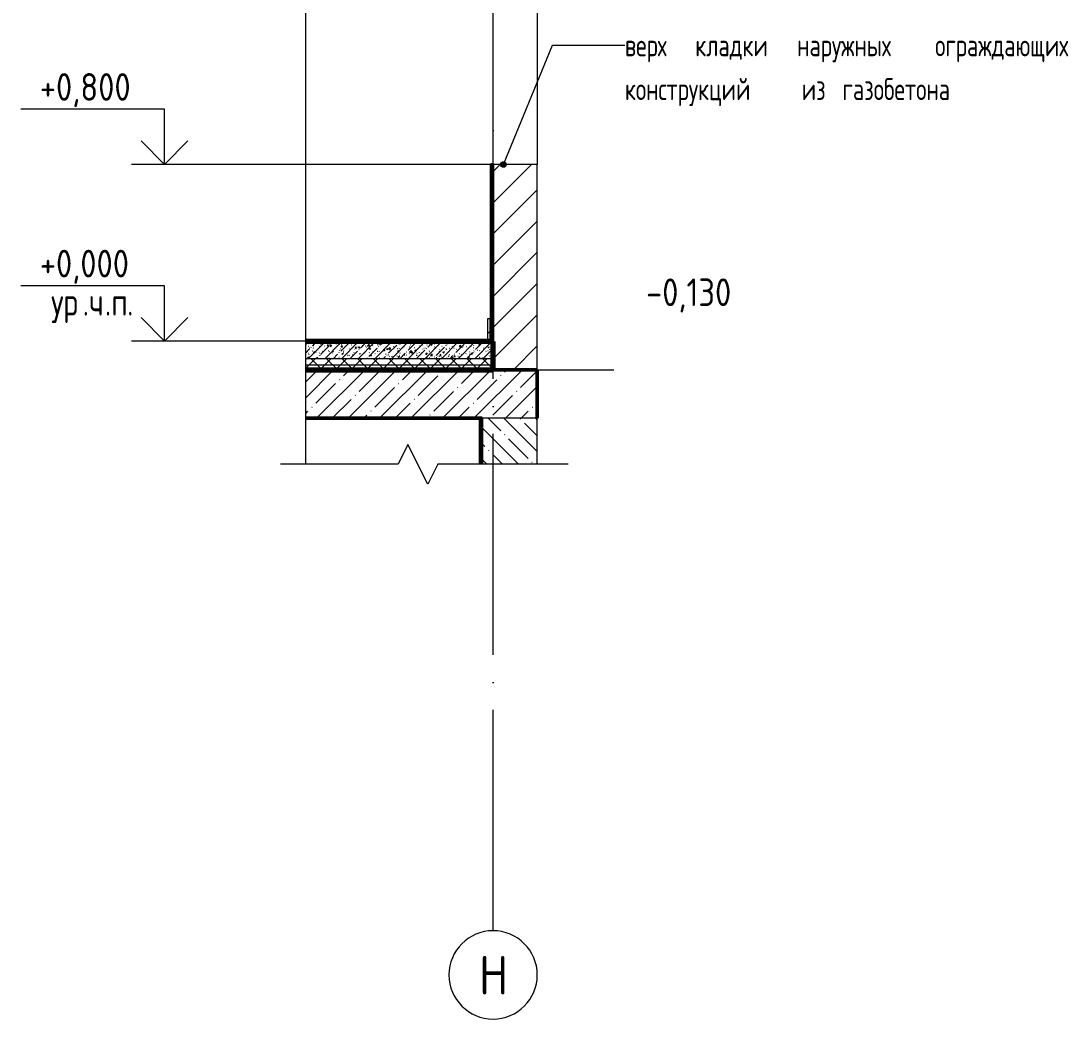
# Model space of a CAD drawing. Header units: millimetres. Extents: x -592259 to 288321, y -552984 to 293768.
# Drawn here: x 265093 to 269836, y 228956 to 233477 of the extents above; entities that cross this region are included whole.
import ezdxf

# ---------------------------------------------------------------- set-up
doc = ezdxf.new("R2010")
doc.units = ezdxf.units.MM
doc.linetypes.add('ADSK_Линия сетки_2_', pattern=[1250, 1000, -125, 0, -125])
doc.linetypes.add('ADSK_Линия сетки_3_', pattern=[1250, 1000, -125, 0, -125])
for name, color, linetype, lineweight in [('A-____-NOTE-TEXT', 250, 'Continuous', 9), ('A-CLNG-____-OTLN', 250, 'Continuous', 9), ('A-DETL-____-OTLN', 250, 'Continuous', 5), ('A-DETL-GENF-OTLN', 250, 'Continuous', 5), ('A-FLOR-____-MCUT', 250, 'Continuous', 9), ('A-FLOR-____-PATT', 250, 'Continuous', 25), ('A-FLOR-FNSH-MCUT', 250, 'Continuous', 25), ('A-WALL-____-MCUT', 250, 'Continuous', 13), ('A-WALL-____-PATT', 250, 'Continuous', 13), ('A-WALL-FNSH-MCUT', 250, 'Continuous', 13), ('G-____-____-DIMS', 250, 'Continuous', 9), ('G-____-____-TEXT', 250, 'Continuous', 9), ('S-GRID-____-IDEN', 250, 'Continuous', 9), ('S-GRID-____-OTLN', 250, 'Continuous', 9)]:
    doc.layers.add(name, color=color, linetype=linetype, lineweight=lineweight)
doc.styles.add('GOST Common_4', font='', dxfattribs={"width": 0.9, "height": 175})
doc.styles.add('GOST Common_5', font='', dxfattribs={"width": 0.8, "height": 125})
doc.styles.add('GOST Common_6', font='', dxfattribs={"width": 0.9, "height": 125})
doc.styles.add('ISOCPEUR_I_3', font='ГОСТ тип А.ttf', dxfattribs={"width": 0.9, "height": 100})
doc.styles.get('GOST Common_4').set_extended_font_data('GOST Common')
doc.styles.get('GOST Common_5').set_extended_font_data('GOST Common')
doc.styles.get('GOST Common_6').set_extended_font_data('GOST Common')
pattern_1 = [(45, (-43543.95, 4850), (-71.2806, 71.2806), []), (45, (-43472.67, 4850), (-71.2806, 71.2806), [126.008, -25.202, 1.676, -23.525])]

# ---------------------------------------------------------------- blocks, each defined once
blk = doc.blocks.new('Ось сетки - Круг_Ø8 мм-950900-А-А')
at = {"layer": 'S-GRID-____-IDEN', "color": 70, "lineweight": 20}
for start, end in [(0, 180), (180, 360)]:
    blk.add_arc((-43525, -2870.9), 200, start, end, dxfattribs=at)
blk = doc.blocks.new('0083_СОШ675_ВК_R22_rvt-1-А-А')
at = {"layer": 'S-GRID-____-OTLN', "linetype": 'ADSK_Линия сетки_2_'}
blk.add_line((-43525, -2670.9), (-43525, 5860.9), dxfattribs=at)
at = {"layer": 'S-GRID-____-IDEN', "color": 190, "lineweight": 5}
blk.add_blockref('Ось сетки - Круг_Ø8 мм-950900-А-А', (0, 0), dxfattribs=at)
at = {"layer": 'S-GRID-____-IDEN', "insert": (-43589.3, -2784.7), "char_height": 175, "width": 155.127, "attachment_point": 1, "style": 'GOST Common_4'}
blk.add_mtext('\\fGOST Common|b0|i0|c204|p34|;\\W.9;Н', dxfattribs=at)
blk = doc.blocks.new('Ось сетки - Круг_Ø8 мм-8258-А-А')
at = {"layer": 'S-GRID-____-IDEN', "color": 70, "lineweight": 20}
for start, end in [(0, 180), (180, 360)]:
    blk.add_arc((-43525, -2870.9), 200, start, end, dxfattribs=at)
blk = doc.blocks.new('0083_СОШ675_АИ_R22_rvt-2-А-А')
at = {"layer": 'A-FLOR-____-PATT', "lineweight": 9}
h = blk.add_hatch(dxfattribs=at)
h.set_pattern_fill('FP_54', color=90, style=0, pattern_type=2)
h.set_pattern_definition([(45, (-43543.95, 4850), (-37.717, 37.717), [53.34, -8.89, 1.778, -8.89]), (45, (-43543.95, 4887.694), (-37.717, 37.717), []), (50, (-43543.95, 4850), (63.764, -5.5789), [6.667, -73.342]), (355, (-43543.95, 4850), (-12.335, 66.8695), [5.334, -58.674]), (100.451, (-43538.635, 4849.535), (51.4304, 61.291), [5.667, -62.332]), (46.184, (-43543.95, 4867.78), (94.877, -14.715), [10.001, -110.014]), (96.636, (-43536.04, 4866.55), (83.091, 86.599), [8.5, -93.497]), (351.184, (-43543.95, 4867.78), (83.092, 86.599), [8.001, -88.011]), (21, (-43535.06, 4863.335), (53.0645, -35.7927), [6.667, -73.342]), (326, (-43535.06, 4863.335), (21.6307, 64.4655), [5.334, -58.674]), (71.451, (-43530.64, 4860.35), (74.6965, 28.6724), [5.667, -62.332]), (37.5, (-43543.95, 4850), (1.0804, 29.59427), [1.676, -56.286, 1.676, -57.887, -58.896]), (37.5, (-43543.95, 4850), (1.0804, 29.59427), [-117.526, 1.676, -57.22]), (7.5, (-43543.95, 4850), (23.3864, 35.0635), [1.676, -32.283, 1.676, -54.953, -22.447]), (7.5, (-43543.95, 4850), (23.3864, 35.0635), [-90.589, 1.676, -20.771]), (327.5, (-43563.773, 4850), (47.45657, -2.00547), [1.676, -20.549, 1.676, -67.666, -92.012]), (327.5, (-43563.773, 4850), (47.45657, -2.00547), [-91.567, 1.676, -90.335]), (317.5, (-43572.663, 4850), (51.845, 8.899), [1.676, -27.216, 1.676, -44.374, -65.342]), (317.5, (-43572.663, 4850), (51.845, 8.899), [-74.943, 1.676, -63.665])])
h.paths.add_polyline_path([(-44373.7, 4120), (-43525, 4120), (-43525, 4198), (-44373.7, 4198)])
h = blk.add_hatch(dxfattribs=at)
h.set_pattern_fill('FP_57', color=90, style=0, pattern_type=2)
h.set_pattern_definition([(45, (-43543.95, 4850), (-35.35534, 35.35534), []), (135, (-43543.95, 4850), (-35.35534, -35.35534), [])])
h.paths.add_polyline_path([(-43525, -130), (-43525, -80), (-44373.7, -80), (-44373.7, -130)])
at = {"layer": 'A-WALL-____-PATT', "lineweight": 9}
for color, points in [(140, [(-43525, 4200), (-43525, 4451.4), (-43535, 4451.4), (-43535, 4200)]), (214, [(-43575, -558), (-43575, -350), (-43585, -350), (-43585, -558)])]:
    blk.add_hatch(color=color, dxfattribs=at).paths.add_polyline_path(points)
h = blk.add_hatch(dxfattribs=at)
h.set_pattern_fill('FP_53', color=252, style=0, pattern_type=2)
h.set_pattern_definition(pattern_1)
h.paths.add_polyline_path([(-43535, 4200), (-43535, 4300), (-43540, 4300), (-43540, 4200)])
h = blk.add_hatch(color=140, dxfattribs=at)
h.paths.add_polyline_path([(-43535, 0), (-43525, 0), (-43525, 800), (-43535, 800)])
h.paths.add_polyline_path([(-43535, 3300), (-43525, 3300), (-43525, 3900), (-43535, 3900)])
h = blk.add_hatch(dxfattribs=at)
h.set_pattern_fill('FP_53', color=252, style=0, pattern_type=2)
h.set_pattern_definition(pattern_1)
h.paths.add_polyline_path([(-43540, 0), (-43540, 100), (-43550, 100), (-43550, 0)])
h = blk.add_hatch(dxfattribs=at)
h.set_pattern_fill('FP_53', color=252, style=0, pattern_type=2)
h.set_pattern_definition(pattern_1)
h.paths.add_polyline_path([(-43535, 0), (-43535, 100), (-43540, 100), (-43540, 0)])
at = {"layer": 'A-CLNG-____-OTLN', "color": 90}
for p, q in [((-43555, 3300), (-44373.7, 3300)), ((-43585, -350), (-44373.7, -350))]:
    blk.add_line(p, q, dxfattribs=at)
at = {"layer": 'A-FLOR-____-MCUT', "color": 70, "lineweight": 20}
blk.add_line((-43525, -80), (-44373.7, -80), dxfattribs=at)
at = {"layer": 'A-FLOR-FNSH-MCUT', "color": 90, "lineweight": 9}
for p, q in [((-43525, 4200), (-44373.7, 4200)), ((-43525, 4198), (-43525, 4200)), ((-43525, 0), (-44373.7, 0)), ((-43525, -2), (-43525, 0))]:
    blk.add_line(p, q, dxfattribs=at)
at = {"layer": 'A-FLOR-FNSH-MCUT', "color": 220, "lineweight": 70}
for p, q in [((-43525, 4198), (-44373.7, 4198)), ((-43525, 4120), (-43525, 4198)), ((-44373.7, 4120), (-43525, 4120)), ((-43525, -2), (-44373.7, -2)), ((-43525, -80), (-43525, -2)), ((-43525, -130), (-43525, -80)), ((-44373.7, -130), (-43525, -130))]:
    blk.add_line(p, q, dxfattribs=at)
at = {"layer": 'A-WALL-____-MCUT', "color": 180, "lineweight": 35}
for p, q in [((-43535, 4451.4), (-43535, 4200)), ((-43525, 4200), (-43525, 4451.4)), ((-43535, 4200), (-43525, 4200)), ((-43525, 3900), (-43535, 3900)), ((-43535, 3900), (-43535, 3300)), ((-43525, 3300), (-43525, 3900)), ((-43535, 3300), (-43525, 3300)), ((-43525, 800), (-43535, 800)), ((-43535, 800), (-43535, 0)), ((-43525, 0), (-43525, 800)), ((-43535, 0), (-43525, 0)), ((-43575, -350), (-43585, -350)), ((-43585, -350), (-43585, -558)), ((-43575, -558), (-43575, -350))]:
    blk.add_line(p, q, dxfattribs=at)
at = {"layer": 'A-WALL-FNSH-MCUT', "color": 90, "lineweight": 9}
for p, q in [((-43525, 4300), (-43540, 4300)), ((-43540, 4300), (-43540, 4200)), ((-43525, 4200), (-43525, 4300)), ((-43540, 4200), (-43525, 4200)), ((-43535, 100), (-43550, 100)), ((-43550, 100), (-43550, 0)), ((-43525, 100), (-43540, 100)), ((-43540, 100), (-43540, 0)), ((-43535, 0), (-43535, 100)), ((-43525, 0), (-43525, 100)), ((-43550, 0), (-43535, 0)), ((-43540, 0), (-43525, 0))]:
    blk.add_line(p, q, dxfattribs=at)
at = {"layer": 'S-GRID-____-OTLN', "linetype": 'ADSK_Линия сетки_3_'}
blk.add_line((-43525, -2670.9), (-43525, 5860.9), dxfattribs=at)
at = {"layer": 'S-GRID-____-IDEN', "color": 190, "lineweight": 5}
blk.add_blockref('Ось сетки - Круг_Ø8 мм-8258-А-А', (0, 0), dxfattribs=at)
at = {"layer": 'S-GRID-____-IDEN', "insert": (-43589.3, -2784.7), "char_height": 175, "width": 155.127, "attachment_point": 1, "style": 'GOST Common_4'}
blk.add_mtext('\\fGOST Common|b0|i0|c204|p34|;\\W.9;Н', dxfattribs=at)
blk = doc.blocks.new('DET_L_Линия разрыва - М50-40156119-А-А')
at = {"layer": 'A-DETL-GENF-OTLN', "lineweight": 9}
for p, q in [((-44373.7, 2085.2), (-44373.7, 4451.4)), ((-44463.7, 1950.2), (-44283.7, 2040.2)), ((-44283.7, 2040.2), (-44373.7, 2085.2)), ((-44373.7, 1905.2), (-44463.7, 1950.2)), ((-44373.7, -558), (-44373.7, 1905.2))]:
    blk.add_line(p, q, dxfattribs=at)
blk = doc.blocks.new('DET_L_Линия разрыва - М50-40156123-А-А')
at = {"layer": 'A-DETL-GENF-OTLN', "lineweight": 9}
for p, q in [((-43910.5, -468), (-43955.5, -558)), ((-43820.5, -648), (-43910.5, -468)), ((-43955.5, -558), (-44487.7, -558)), ((-43775.5, -558), (-43820.5, -648)), ((-43185.5, -558), (-43775.5, -558))]:
    blk.add_line(p, q, dxfattribs=at)
blk = doc.blocks.new('Высотные отметки - Стрелка вверх_ур_ч_п_-32693425-А-А')
at = {"layer": 'A-____-NOTE-TEXT'}
for p, q in [((-45013.4, 250), (-45663.4, 250)), ((-45013.4, 0), (-45013.4, 250)), ((-45013.4, 0), (-45119.4, 106.1)), ((-45013.4, 0), (-44907.3, 106.1)), ((-44863.4, 0), (-45163.4, 0))]:
    blk.add_line(p, q, dxfattribs=at)
blk = doc.blocks.new('Высотные отметки - Стрелка вверх-32693645-А-А')
at = {"layer": 'A-____-NOTE-TEXT'}
for p, q in [((-45013.4, 1050), (-45663.4, 1050)), ((-45013.4, 800), (-45013.4, 1050)), ((-45013.4, 800), (-45119.4, 906.1)), ((-45013.4, 800), (-44907.3, 906.1)), ((-44863.4, 800), (-45163.4, 800))]:
    blk.add_line(p, q, dxfattribs=at)

msp = doc.modelspace()

# ---------------------------------------------------------------- hatches: boundary and pattern name
at = {"layer": 'A-FLOR-____-PATT', "lineweight": 9}
h = msp.add_hatch(dxfattribs=at)
h.set_pattern_fill('FP_54', color=256, style=0, pattern_type=2)
h.set_pattern_definition([(45, (267212.673, 236876.76), (-37.7171, 37.7171), [53.34, -8.89, 1.778, -8.89]), (45, (267212.673, 236914.45), (-37.7171, 37.7171), []), (50, (267212.673, 236876.76), (63.7639, -5.57885), [6.667, -73.342]), (355, (267212.67, 236876.76), (-12.3349, 66.8695), [5.334, -58.674]), (100.451, (267217.99, 236876.294), (51.43036, 61.291), [5.667, -62.332]), (46.184, (267212.67, 236894.54), (94.8772, -14.7148), [10.001, -110.014]), (96.636, (267220.58, 236893.31), (83.0912, 86.5993), [8.5, -93.497]), (351.184, (267212.67, 236894.54), (83.092, 86.5993), [8.001, -88.011]), (21, (267221.563, 236890.094), (53.0645, -35.7927), [6.667, -73.342]), (326, (267221.56, 236890.094), (21.6307, 64.4655), [5.334, -58.674]), (71.451, (267225.985, 236887.11), (74.69646, 28.6724), [5.667, -62.332]), (37.5, (267212.673, 236876.759), (1.08041, 29.59427), [1.676, -56.286, 1.676, -57.887, -58.896]), (37.5, (267212.673, 236876.759), (1.08041, 29.59427), [-117.526, 1.676, -57.22]), (7.5, (267212.673, 236876.76), (23.38637, 35.0635), [1.676, -32.283, 1.676, -54.953, -22.447]), (7.5, (267212.673, 236876.76), (23.38637, 35.0635), [-90.589, 1.676, -20.771]), (327.5, (267192.85, 236876.759), (47.45657, -2.00547), [1.676, -20.549, 1.676, -67.666, -92.012]), (327.5, (267192.85, 236876.759), (47.45657, -2.00547), [-91.567, 1.676, -90.335]), (317.5, (267183.96, 236876.76), (51.84495, 8.89904), [1.676, -27.216, 1.676, -44.374, -65.342]), (317.5, (267183.96, 236876.76), (51.84495, 8.89904), [-74.943, 1.676, -63.665])])
h.paths.add_polyline_path([(267231.6216, 231946.7585), (267231.6216, 232024.7585), (266382.9498, 232024.7585), (266382.9498, 231946.7585)])
h = msp.add_hatch(dxfattribs=at)
h.set_pattern_fill('FP_53', color=256, style=0, pattern_type=2)
h.set_pattern_definition([(45, (267212.67, 236876.76), (-71.2806, 71.2806), []), (45, (267283.95, 236876.76), (-71.2806, 71.2806), [126.008, -25.202, 1.676, -23.525])])
h.paths.add_polyline_path([(267431.6216, 231676.7585), (267431.6216, 231896.7585), (266382.9498, 231896.7585), (266382.9498, 231676.7585)])
at = {"layer": 'A-WALL-____-PATT', "lineweight": 15}
h = msp.add_hatch(dxfattribs=at)
h.set_pattern_fill('FP_56', color=256, style=0, pattern_type=2)
h.set_pattern_definition([(45, (267212.67, 236876.76), (-70.7107, 70.7107), [])])
h.paths.add_polyline_path([(267431.6216, 231896.7585), (267431.6216, 232826.7585), (267231.6216, 232826.7585), (267231.6216, 231896.7585)])
h = msp.add_hatch(dxfattribs=at)
h.set_pattern_fill('FP_55', color=256, style=0, pattern_type=2)
h.set_pattern_definition([(135, (267212.67, 236876.76), (-71.2806, -71.2806), []), (135, (267283.95, 236876.76), (-71.2806, -71.2806), [126.008, -25.202, 1.676, -23.525])])
h.paths.add_polyline_path([(267431.6216, 231468.7239), (267431.6216, 231676.7585), (267181.6216, 231676.7585), (267181.6216, 231468.7239)])
at = {"layer": 'G-____-____-TEXT'}
h = msp.add_hatch(color=110, dxfattribs=at)
edge = h.paths.add_edge_path()
edge.add_arc((267278.3632, 232826.5222), 12.5, 0, 360)

# ---------------------------------------------------------------- linework, layer by layer
at = {"layer": 'A-CLNG-____-OTLN'}
msp.add_line((267176.6216, 231675.7585), (266382.9498, 231675.7585), dxfattribs=at)
at = {"layer": 'A-DETL-____-OTLN', "lineweight": 9}
for p, q in [((267231.6216, 232826.7585), (267231.6216, 235326.7585)), ((267431.6222, 235326.7585), (267431.6222, 232826.7585))]:
    msp.add_line(p, q, dxfattribs=at)
at = {"layer": 'A-FLOR-____-MCUT'}
for p, q in [((267231.6216, 232024.7585), (266382.9498, 232024.7585)), ((267231.6216, 231946.7585), (266382.9498, 231946.7585))]:
    msp.add_line(p, q, dxfattribs=at)
at = {"layer": 'A-FLOR-FNSH-MCUT', "color": 100, "lineweight": 9}
for p, q in [((267231.6216, 232026.7585), (266382.9498, 232026.7585)), ((267231.6216, 231916.7585), (267231.6216, 232026.7585))]:
    msp.add_line(p, q, dxfattribs=at)
at = {"layer": 'A-FLOR-FNSH-MCUT', "color": 60, "lineweight": 15}
for p, q in [((267231.6216, 231916.7585), (266382.9498, 231916.7585)), ((267231.6216, 231896.7585), (267231.6216, 231916.7585))]:
    msp.add_line(p, q, dxfattribs=at)
at = {"layer": 'A-FLOR-FNSH-MCUT', "color": 210, "lineweight": 50}
for p, q in [((267431.6216, 231896.7585), (266382.9498, 231896.7585)), ((267431.6216, 231676.7585), (267431.6216, 231896.7585)), ((266382.9498, 231676.7585), (267181.6216, 231676.7585))]:
    msp.add_line(p, q, dxfattribs=at)
at = {"layer": 'A-WALL-____-MCUT', "lineweight": 15}
for p, q in [((267231.6216, 232826.7585), (267231.6216, 231896.7585)), ((267431.6216, 232826.7585), (267231.6216, 232826.7585)), ((267431.6216, 231896.7585), (267431.6216, 232826.7585)), ((267231.6216, 231896.7585), (267431.6216, 231896.7585)), ((267181.6216, 231676.7585), (267181.6216, 231468.7239)), ((267431.6216, 231676.7585), (267181.6216, 231676.7585)), ((267431.6216, 231468.7239), (267431.6216, 231676.7585))]:
    msp.add_line(p, q, dxfattribs=at)
at = {"layer": 'G-____-____-DIMS'}
for p, q in [((266691.5927, 232826.7585), (265743.2498, 232826.7585)), ((267285.0526, 232826.7585), (266691.5927, 232826.7585)), ((267110.395, 232026.7585), (265743.2498, 232026.7585)), ((267195.103, 232026.7585), (267110.395, 232026.7585)), ((266564.7525, 231896.7585), (267778.0309, 231896.7585)), ((266898.5704, 231896.7585), (266564.7525, 231896.7585))]:
    msp.add_line(p, q, dxfattribs=at)
at = {"layer": 'G-____-____-TEXT', "color": 110}
for p, q in [((267278.3632, 232826.5222), (267501.3748, 233366.3684)), ((267501.3748, 233366.3684), (267828.5684, 233366.3684))]:
    msp.add_line(p, q, dxfattribs=at)
msp.add_circle((267278.3632, 232826.5222), 12.5, dxfattribs=at)

# ---------------------------------------------------------------- block references
at = {"color": 210, "lineweight": 5}
for name in ['0083_СОШ675_АИ_R22_rvt-2-А-А', '0083_СОШ675_ВК_R22_rvt-1-А-А']:
    msp.add_blockref(name, (310756.6222, 232026.7585), dxfattribs=at)
at = {"layer": 'A-____-NOTE-TEXT'}
for name in ['Высотные отметки - Стрелка вверх-32693645-А-А', 'Высотные отметки - Стрелка вверх_ур_ч_п_-32693425-А-А']:
    msp.add_blockref(name, (310756.6222, 232026.7585), dxfattribs=at)
at = {"layer": 'A-DETL-GENF-OTLN', "lineweight": 9}
for name in ['DET_L_Линия разрыва - М50-40156119-А-А', 'DET_L_Линия разрыва - М50-40156123-А-А']:
    msp.add_blockref(name, (310756.6222, 232026.7585), dxfattribs=at)

# ---------------------------------------------------------------- texts
at = {"layer": 'G-____-____-DIMS', "char_height": 125, "attachment_point": 1, "line_spacing_factor": 1.022761, "style": 'GOST Common_6'}
for s, insert, width in [('+0,800', (265178.9118, 233240.1121), 514.411284), ('+0,000', (265178.9118, 232440.1121), 514.411284), ('-0,130', (267924.3783, 232310.1121), 488.766147)]:
    msp.add_mtext(s, dxfattribs=dict(at, insert=insert, width=width))
at = {"layer": 'G-____-____-DIMS', "char_height": 125, "attachment_point": 1, "style": 'GOST Common_5'}
for s, insert, width in [('ур', (265230.287, 232267.0314), 173.1645), ('\\fGOST Common|b0|i0|c204|p34|;\\W.8;ч', (265402.2662, 232267.0314), 86.58225), ('\\fGOST Common|b0|i0|c204|p34|;\\W.8;п', (265502.8078, 232267.0314), 86.58225), ('\\fGOST Common|b0|i0|c204|p34|;\\W.8;.', (265373.162, 232267.0314), 35.27425), ('\\fGOST Common|b0|i0|c204|p34|;\\W.8;.', (265473.7037, 232267.0314), 35.27425), ('\\fGOST Common|b0|i0|c204|p34|;\\W.8;.', (265574.2453, 232267.0314), 35.27425)]:
    msp.add_mtext(s, dxfattribs=dict(at, insert=insert, width=width))
at = {"layer": 'G-____-____-TEXT', "color": 7, "char_height": 100, "attachment_point": 1, "style": 'ISOCPEUR_I_3'}
for s, insert, width in [('верх', (267828.5684, 233416.3684), 317.46825), ('кладки', (268147.0606, 233416.3684), 490.63275), ('наружных', (268608.4277, 233416.3684), 689.050406), ('ограждающих', (269233.5059, 233416.3684), 981.2655), ('конструкций', (267828.5684, 233217.9309), 901.898438), ('из', (268629.2637, 233217.9309), 155.126531), ('газобетона', (268813.8106, 233217.9309), 844.176938)]:
    msp.add_mtext(s, dxfattribs=dict(at, insert=insert, width=width))

doc.saveas('drawing.dxf')
